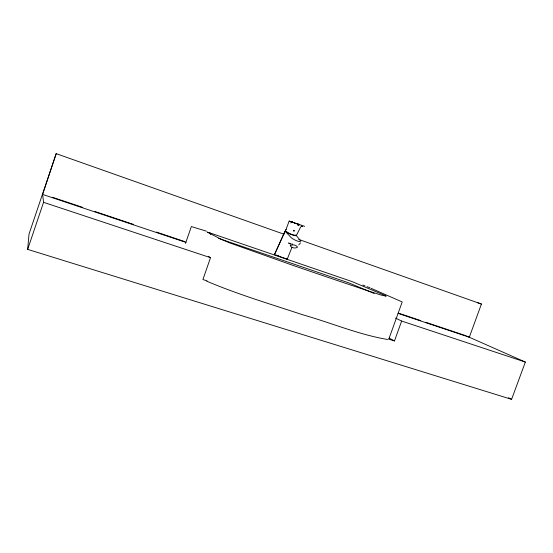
<?xml version="1.0" encoding="UTF-8"?>
<svg xmlns="http://www.w3.org/2000/svg" width="553" height="553" viewBox="0 0 553 553"><rect width="100%" height="100%" fill="white"/><g stroke="black" fill="none" stroke-linecap="round" stroke-linejoin="round"><path stroke-width="0.83" d="M466.483 335.989L525.35 362.063L511.594 399.349L27.65 249.375L29.019 234.071L56.192 153.651L284.09 234.244M304.662 226.336L289.171 221.069L285.452 230.995C288.576 233.166 292.765 235.53 296.505 235.212L300.763 226.827M27.65 249.375L43.556 202.329L42.574 193.951M185.511 243.41L191.359 226.557L206.421 231.168M208.35 256.281L210.527 257.684L202.91 279.535L207.022 280.855M388.877 338.913L402.204 301.952L371.146 288.327M388.711 339.12L394.462 340.966L401.651 321.051L395.464 318.079M477.799 302.754L481.421 304.046L469.297 337.24L398.049 313.392M274.468 254.691L285.092 231.154L274.412 254.643L287.221 259.198L291.853 247.578M300.562 242.857L298.765 244.882M285.472 230.235L286.157 229.481M290.678 222.887L291.044 222.831M285.631 230.905L285.341 231.458L291.39 237.845C293.733 239.504 298.869 242.525 300.86 241.191L296.076 235.274M387.646 339.48C358.683 334.641 331.247 322.841 303.044 314.878C270.763 304.178 238.066 294.5 206.732 281.18M292.33 222.258L294.86 222.804L291.784 222.161L292.668 222.375L292.24 222.216M209.29 232.682L207.099 232.073L221.546 239.435L229.744 242.905L292.724 265.295A308.36 7.23 19.4 0 0 365.906 290.145L380.685 294.943L386.153 296.221A37.639 1.161 19.6 0 0 384.245 295.143L351.68 281.436L209.29 232.682L210.271 234.05M276.154 255.133L277.419 255.548M43.556 202.329L210.527 257.684M401.651 321.051L525.35 362.063M52.397 197.241L82.687 207.382M94.964 211.495L133.439 224.38M156.361 232.06L185.006 241.654M398.658 313.198L420.764 320.602M425.672 322.247L465.785 335.678M185.946 242.401L42.629 194.435L56.192 153.651M298.952 224.622L299.463 224.794M278.159 255.797L278.926 256.06M292.53 222.327L293.249 222.617M218.642 238.405L349.074 282.963L374.167 293.491M296.996 223.944L297.68 224.179M295.502 223.419L296.256 223.689M298.738 239.428L481.421 304.046M293.996 222.887L294.749 223.156M291.873 222.119L290.698 221.684M362.858 285.058L365.035 285.88M290.228 221.504L289.171 221.069M366.985 286.634L370.075 287.864M289.33 233.732L286.91 232.488A6.802 1.106 22.7 0 1 285.79 231.693L285.438 231.292A6.809 1.106 22.7 0 1 285.59 230.96M286.841 258.984L287.221 259.198M508.553 397.725L511.594 399.349M389.16 338.07L394.462 340.966M289.309 243.375L288.645 242.961L289.772 243.673M289.171 243.285L291.023 244.481M292.212 243.921L292.71 244.343M209.988 232.91L210.693 234.189M290.809 243.424L291.023 243.838M289.33 233.739A6.795 1.106 22.7 0 0 291.424 234.61L292.8 235.094A6.802 1.106 22.7 0 0 294.555 235.592L295.959 235.696A6.809 1.106 22.6 0 0 296.09 235.35M293.505 230.732C294.417 232.592 294.936 229.066 293.505 230.732M290.436 245.636L290.408 246.002C291.832 247.938 295.433 248.705 297.396 247.26L297.438 246.901C296.028 244.951 292.392 244.177 290.436 245.636M302.484 226.53L301.337 226.205L302.484 226.53M292.288 221.94L292.765 222.112L292.33 221.953M297.908 223.972L298.385 224.138L297.956 223.986M298.8 225.292L297.569 224.76L298.8 225.292"/></g></svg>
